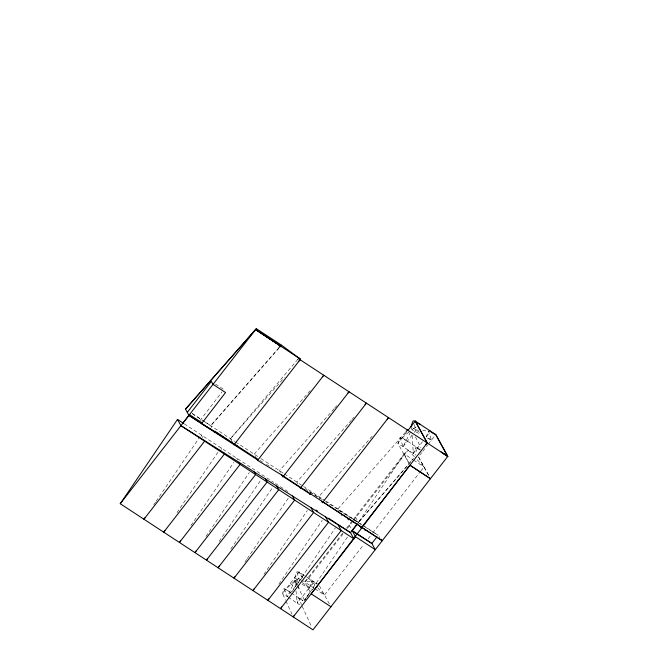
<?xml version="1.0" encoding="UTF-8"?>
<svg xmlns="http://www.w3.org/2000/svg" width="663" height="663" viewBox="0 0 663 663"><rect width="100%" height="100%" fill="white"/><g stroke="black" fill="none" stroke-linecap="round" stroke-linejoin="round"><path stroke-width="0.5" stroke-dasharray="3.31 2.49" d="M296.005 590.907L297.281 603.206L298.806 598.051L300.53 599.02M294.695 577.78L296.833 571.837L299.179 572.012L304.118 575.244L287.411 596.741L282.471 593.509L283.996 588.363L290.659 592.556L283.996 588.363L287.411 596.741L294.936 580.664L294.695 577.78L299.635 581.012L296.833 571.837L304.118 575.244L294.936 580.664L285.72 589.332M309.505 587.476L311.643 581.526L313.989 581.7L297.281 603.206M412.113 435.574L413.331 453.459L415.494 447.682L417.657 447.898M431.431 440.141L426.301 436.776L428.455 431L431.431 440.141L426.052 437.273M420.226 449.58L402.25 437.804L400.079 437.597L403.054 446.729L410.795 431.422M414.383 456.691L408.193 450.094L404.231 453.915L358.434 522.378L325.641 501.684M153.783 504.767L155.523 502.214M156.103 501.361L200.044 436.635M177.004 512.582L219.784 449.555M191.01 525.436L233.799 462.418M205.944 536.442L249.313 472.562M219.163 541.398L260.791 480.078M230.807 549.022L272.443 487.703M244.987 561.984L246.719 559.431M247.299 558.577L288.347 498.112M263.94 574.39L307.3 510.518M278.858 584.153L322.226 520.281M292.118 591.595L335.486 527.723M342.705 533.093L304.69 582.023L310.185 592.034L304.541 600.338L348.174 536.011M304.541 600.33L310.185 592.034M199.911 420.624L221.997 391.974M346.509 528.204L352.21 520.869M352.84 520.057L404.231 453.915L412.825 459.583M314.154 588.238L304.69 582.023L308.651 578.202L343.525 533.325M347.329 528.428L353.031 521.085M353.669 520.273L408.193 450.094M413.331 453.459L422.596 441.541M426.301 436.776L429.392 432.806M428.613 475.379L418.477 456.824L422.174 452.058M422.795 451.263L427.734 444.906M428.348 444.111L434.522 436.171M315.016 588.81L324.48 595.026L363.78 544.447M368.214 538.737L372.018 533.839M372.656 533.027L420.201 471.841M420.831 471.02L424.005 466.943L415.071 457.42M406.585 432.243L397.916 443.373L409.021 463.561M403.054 446.729L413.579 433.229M414.201 432.433L417.3 428.464M232.249 441.856L230.484 438.649L296.875 360.498M410.289 462.128L358.434 522.378L409.295 463.661M279.164 347.429L210.735 425.729L211.712 427.502M278.85 348.307L210.735 425.729L203.176 420.732M230.484 438.649L284.386 377.52M310.127 390.706L254.178 454.155L255.827 457.155M334.044 408.789L279.454 470.689L280.507 472.603M334.724 408.018L336.771 405.698M351.415 420.16L296.825 482.059L297.886 483.973M352.103 419.389L354.15 417.068M372.167 436.179L318.944 496.529L319.723 497.954M405.449 432.334L337.898 508.935L339.174 511.264M409.742 462.757L411.085 461.233M411.764 460.47L413.671 458.29M402.25 437.804L410.248 430.875M416.049 427.055L411.706 429.616L410.911 426.674M295.582 586.813L294.936 580.664L299.949 580.937M300.952 580.987L313.989 581.7M418.676 430.204L411.706 429.616L419.778 433.925M422.662 430.544L428.638 431.049M317.105 584.078L311.643 581.526L313.881 588.868M407.389 441.168L400.079 437.597L397.916 443.373L415.908 455.141M420.06 449.92L415.494 447.682L417.284 453.169M297.132 585.164L294.936 580.664L298.483 582.487M302.03 584.318L312.671 589.788M266.493 464.373L271.623 467.606M304.988 488.656L322.259 499.554M259.805 460.329L263.236 462.501M309.571 491.847L320.221 498.858M338.619 510.237L361.318 524.615M364.691 526.754L378.183 535.298L379.916 537.627M215.525 384.092L223.895 389.521M192.229 413.571L202.339 420.176M192.204 413.596L203.997 421.312M204.842 421.867L234.71 441.417M235.564 441.972L260.078 458.009M260.915 458.564L283.59 473.399M284.419 473.937L302.784 485.954M303.629 486.509L324.978 500.482M325.84 501.046L361.865 524.624M362.727 525.187L378.183 535.298M184.273 423.856L273.67 482.357M287.891 491.664L275.336 483.443L276.819 486.153M306.381 576.719L317.279 583.854M302.096 582.628L312.795 589.631M290.212 583.556L295.143 586.788M291.48 593.095L302.999 600.637L298.806 598.051L301.458 604.573M288.231 597.28L299.751 604.822M412.626 427.801L419.472 432.293M413.687 460.147L424.005 466.943M308.651 578.202L316.906 586.979M317.594 587.716L324.48 595.026M418.477 456.824L429.094 476.142M355.368 516.8L358.782 523.016M357.647 521.856L358.235 522.933M349.045 524.939L351.233 528.925M319.392 585.769L329.445 604.059M236.691 458.158L237.594 459.799M302.394 577.854L299.179 572.012L282.471 593.509L285.488 600.073M294.936 580.664L297.281 584.915M297.745 585.769L300.082 590.02M220.945 447.856L221.798 449.415M201.196 434.936L202.679 437.621M415.403 436.834L420.947 447.658M404.231 453.915L409.071 463.52M297.571 586.059L304.59 600.454M302.22 606.43L311.262 626.104M285.919 601.01L291.944 614.12M414.276 424.56L416.057 430.055"/><path stroke-width="0.99" d="M410.911 426.674L413.082 420.906L415.245 421.113L435.757 434.58L447.782 456.376L312.977 629.85L120.243 503.731L177.502 419.43L183.427 423.301M407.82 430.652L415.245 421.113L427.245 442.934L361.07 528.096L360.125 526.372M145.114 517.546L143.954 519.245L204.627 441.168L204.154 440.315M164.863 530.466L163.703 532.165L224.376 454.089L223.514 452.522M180.601 540.768L179.449 542.467L240.122 464.39L238.945 462.26M196.115 550.92L194.955 552.619L255.628 474.542L254.144 471.849M207.602 558.428L206.442 560.136L267.114 482.059L265.407 478.951M219.246 566.053L218.094 567.76L278.758 489.684L276.819 486.153M235.158 576.462L233.998 578.169L294.67 500.093L292.416 495.99M254.111 588.868L252.951 590.567L313.624 512.491L310.997 507.709M269.029 598.631L267.869 600.33L328.541 522.253L325.616 516.933M281.709 606.927L280.557 608.634L341.221 530.557L337.798 524.317M294.364 615.272L293.237 616.93L355.534 536.748L352.111 530.516L371.852 543.436L375.283 549.668L355.177 536.516M409.916 465.194L430.428 478.703L409.916 465.194L311.179 593.833L330.928 606.753M352.194 530.665L357.233 524.11M427.279 442.851L425.919 444.467M257.824 460.105L188.889 415.419L187.273 412.353L211.34 381.382L212.997 384.399M120.243 503.731L256.299 328.674L281.576 345.216L300.496 359.197L233.915 444.881M381.068 539.185L382.228 540.735L283.499 476.133L257.609 460.387L323.776 375.233L322.417 376.775M300.256 488.3L366.432 403.137L365.064 404.687M309.737 494.499L310.35 493.703M341.329 515.176L341.942 514.38M349.053 519.03L348.44 519.825L347.014 517.239M357.166 524.002L350.478 532.613L353.901 538.853L180.933 425.663L177.502 419.43M365.023 530.673L365.644 529.878M376.916 536.922L371.852 543.436L352.459 531.154M182.565 423.566L188.889 415.419L218.715 434.232M297.546 359.711L298.947 358.053L300.082 359.727L447.757 456.409L435.757 434.58L431.199 432.342M279.164 347.429L280.515 345.879L255.603 329.577L185.466 409.187L187.273 412.353M185.466 409.187L256.299 328.674M280.209 346.757L281.576 345.216L280.805 346.202L255.678 329.47L280.872 346.111M298.715 361.269L300.082 359.727L298.889 358.128L255.603 329.577M347.685 393.316L349.053 391.767L282.877 476.929L281.626 474.642M387.175 419.157L388.543 417.607L322.375 502.769L321.514 501.203M406.137 431.563L407.496 430.014M425.878 444.45L427.221 442.917L415.245 421.113M447.732 456.376L441.177 452.05L447.757 456.409M429.185 431.074L430.627 431.215M212.98 384.366L225.553 392.529L201.569 423.64L213.718 431.141M415.825 422.248L420.392 424.494M220.398 435.293L222.917 436.892M224.608 437.953L227.127 439.544M180.933 425.663L350.478 532.613L338.644 524.872M217.091 433.279L223.837 437.555M226.365 439.155L228.047 440.224M230.583 441.823L232.265 442.892M235.696 445.064L237.42 446.158M283.184 476.54L310.118 494.001M189.494 414.615L202.14 422.895M258.222 459.592L214.787 431.165L214.166 431.961L213.668 431.049M322.989 501.974L382.228 540.735M315.994 510.054L317.652 511.14M328.492 518.234L336.953 523.762M300.496 359.197L298.889 358.128M256.382 458.166L257.609 460.387"/></g></svg>
